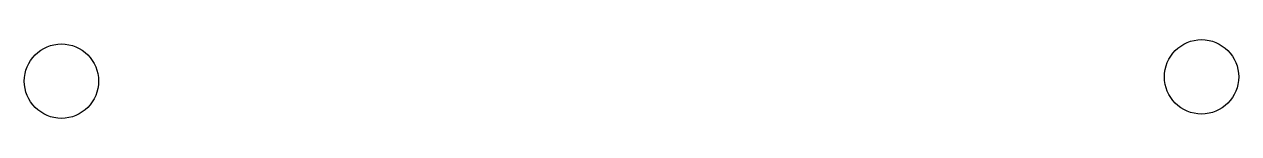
# Model space of a CAD drawing. Header units: millimetres. Extents: x 4.2 to 40.4, y 18.5 to 20.9.
import ezdxf

# ---------------------------------------------------------------- set-up
doc = ezdxf.new("R2010")
doc.units = ezdxf.units.MM
doc.layers.add('grabado linea medio', color=3, linetype='Continuous', true_color=0x00ff00)

msp = doc.modelspace()

# ---------------------------------------------------------------- linework, layer by layer
at = {"layer": 'grabado linea medio'}
for centre in [(5.348, 19.636), (39.252, 19.764)]:
    msp.add_circle(centre, 1.105, dxfattribs=at)

doc.saveas('drawing.dxf')
